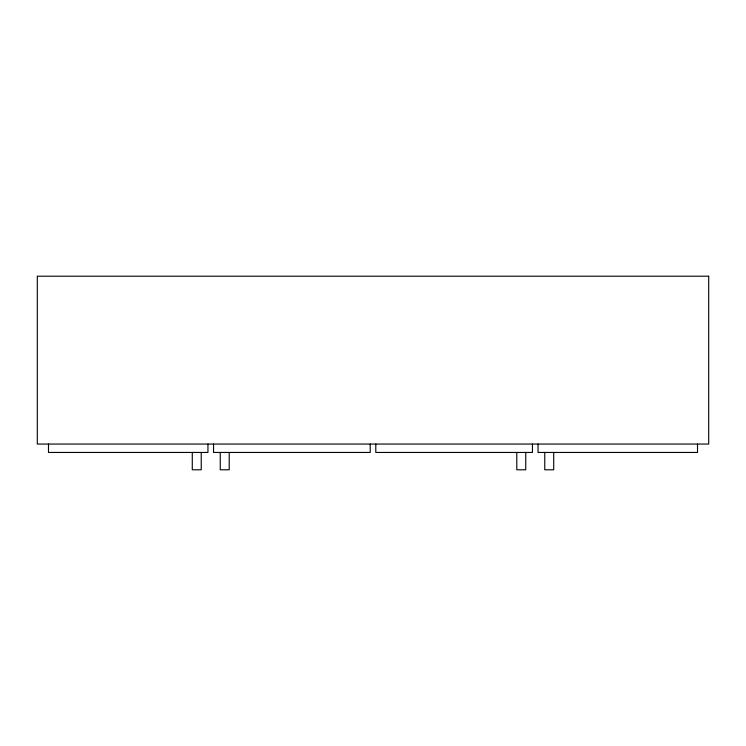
<?xml version="1.0" encoding="UTF-8"?>
<svg xmlns="http://www.w3.org/2000/svg" width="746" height="746" viewBox="0 0 746 746"><rect width="100%" height="100%" fill="white"/><g stroke="black" fill="none" stroke-linecap="round" stroke-linejoin="round"><path stroke-width="1.12" d="M697.51 444.056L697.51 452.449L538.053 452.449L538.053 444.056M553.718 452.449L553.718 469.793L544.767 469.793L544.767 452.449M532.457 444.056L532.457 452.449L375.798 452.449L375.798 444.056M525.743 452.449L525.743 469.793L516.792 469.793L516.792 452.449M370.202 444.056L370.202 452.449L213.542 452.449L213.542 444.056M229.209 452.449L229.209 469.793L220.256 469.793L220.256 452.449M207.947 444.056L207.947 452.449L48.49 452.449L48.49 444.056M201.234 452.449L201.234 469.793L192.281 469.793L192.281 452.449M708.7 276.207L37.3 276.207L37.3 444.056L708.7 444.056L708.7 276.207"/></g></svg>
